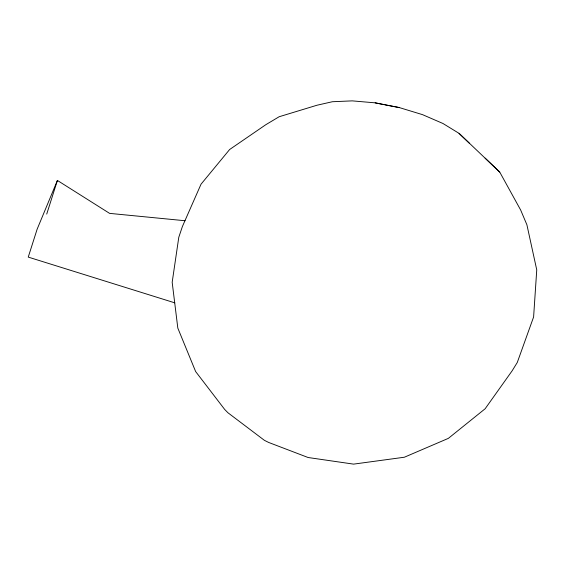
<?xml version="1.0" encoding="UTF-8"?>
<svg xmlns="http://www.w3.org/2000/svg" width="565" height="565" viewBox="0 0 565 565"><rect width="100%" height="100%" fill="white"/><g stroke="black" fill="none" stroke-linecap="round" stroke-linejoin="round"><path stroke-width="0.85" d="M46.718 214.093L57.404 180.44L109.603 213.379L185.066 220.738M57.404 180.44L37.135 229.199L28.25 257.103L174.811 302.847M499.743 172.092L459.027 133.347L442.967 123.495L422.5 114.639L399.243 107.555L375.16 102.844L352.249 100.874L332.368 101.735L316.944 105.245L279.152 116.736L265.832 124.688L229.623 149.52L201.027 184.197L182.389 226.544L178.787 237.293L172.177 282.281L177.82 328.103L195.645 371.558L224.701 409.47L227.956 412.775L264.399 440.333L268.693 442.466L308.109 457.516L353.584 464.126L404.37 457.226L448.356 438.369L485.137 408.763L512.158 370.781L517.279 362.476L533.607 316.979L536.75 269.872L526.898 224.778L520.683 210.074L499.743 172.092L485.109 158.115M399.243 107.555L385.281 104.892M375.16 102.844L384.44 104.723M459.027 133.347L469.536 143.39"/></g></svg>
